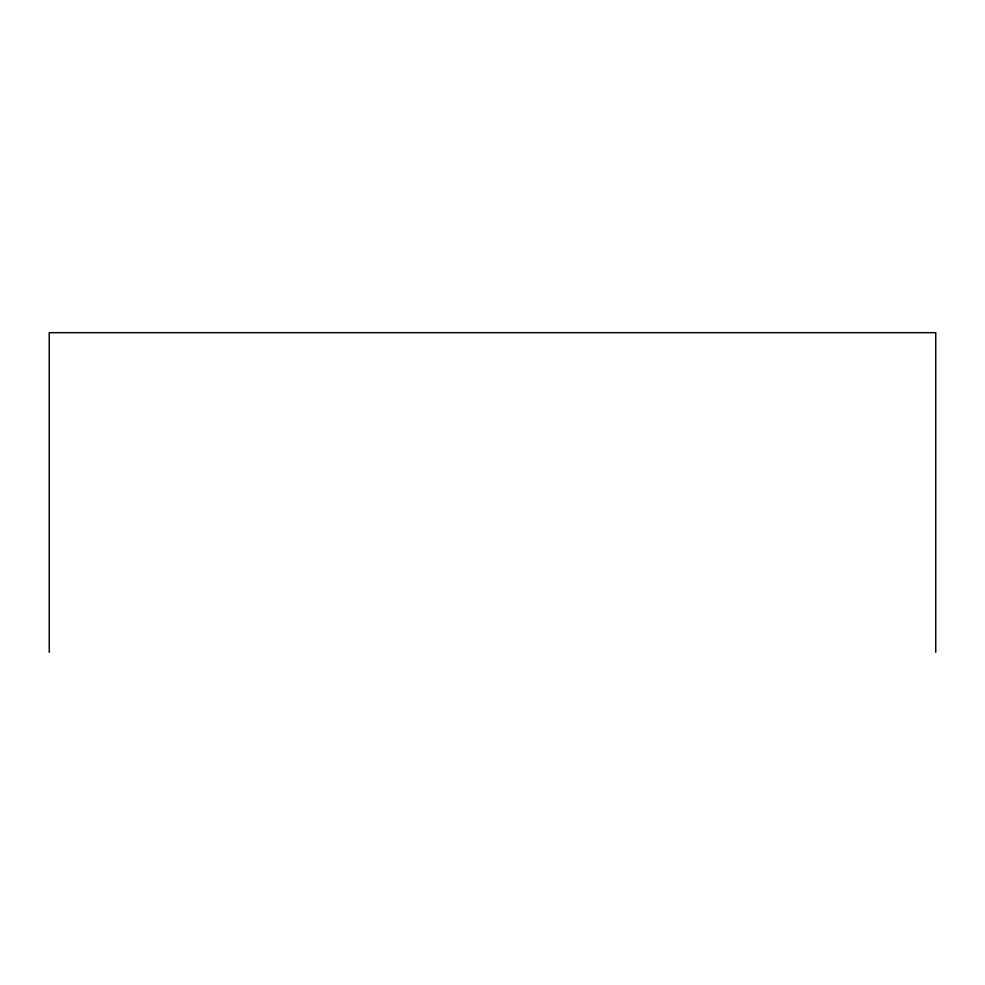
<?xml version="1.0" encoding="UTF-8"?>
<svg xmlns="http://www.w3.org/2000/svg" width="985" height="985" viewBox="0 0 985 985"><rect width="100%" height="100%" fill="white"/><g stroke="black" fill="none" stroke-linecap="round" stroke-linejoin="round"><path stroke-width="1.48" d="M935.75 652.329L935.75 332.671L49.25 332.671L49.25 652.329"/></g></svg>
